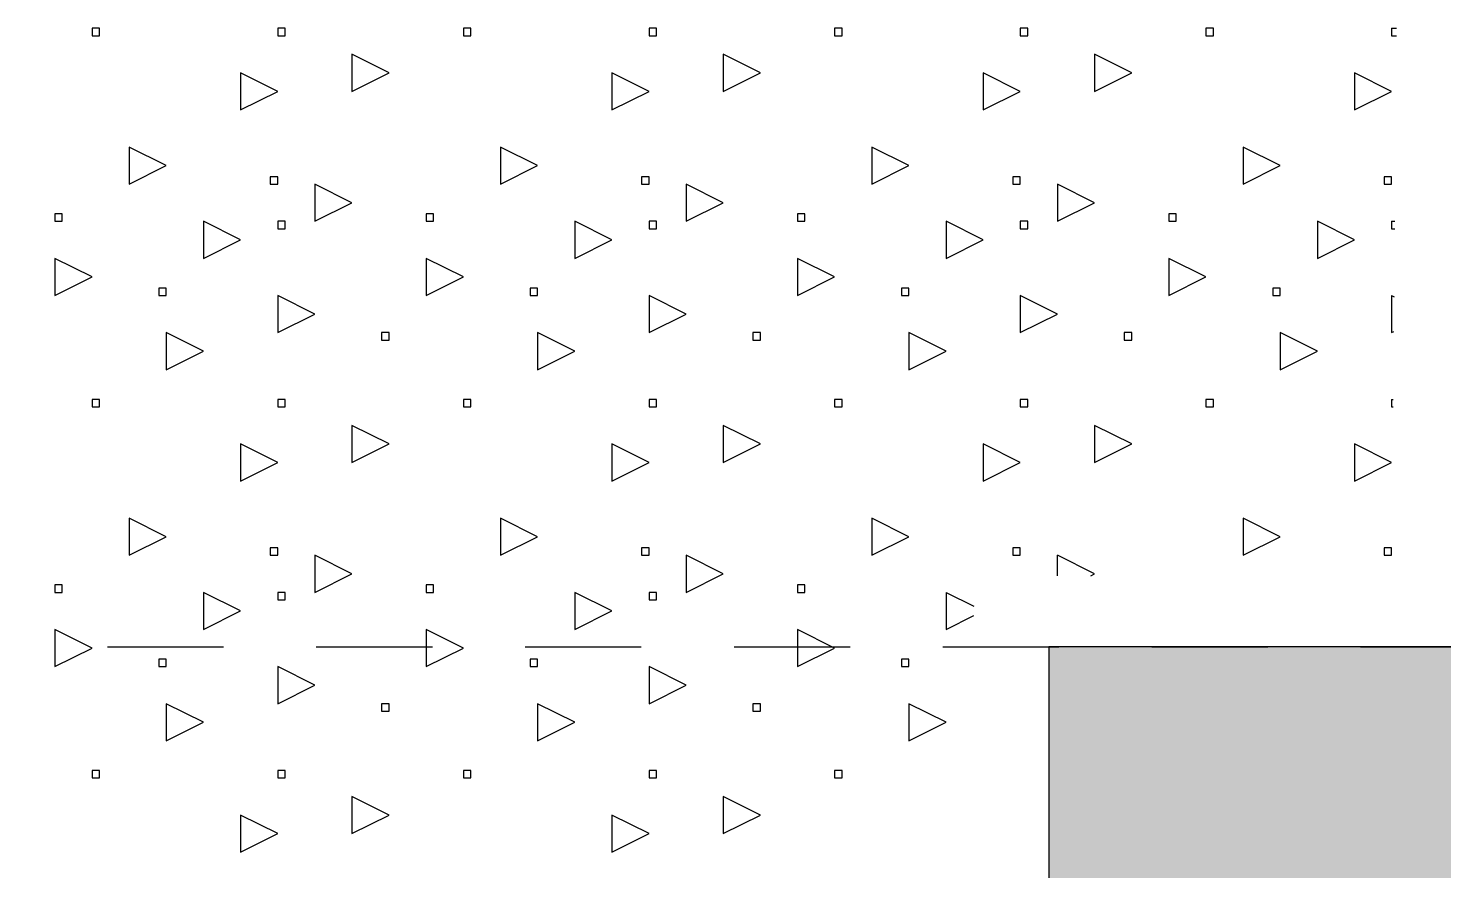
# Model space of a CAD drawing. Header units: metres. Extents: x -220 to 294, y -29 to 18.
# Drawn here: x -6.782 to -5.258, y -8.041 to -7.133 of the extents above; entities that cross this region are included whole.
import ezdxf

# ---------------------------------------------------------------- set-up
doc = ezdxf.new("R2010")
doc.units = ezdxf.units.M
doc.header["$MEASUREMENT"] = 0
doc.linetypes.add('DASHED4', pattern=[0.1875, 0.125, -0.0625])
for name, color, linetype in [('Cizgi', 7, 'Continuous'), ('Rota', 7, 'Continuous'), ('Tarama', 7, 'Continuous')]:
    doc.layers.add(name, color=color, linetype=linetype)

msp = doc.modelspace()

# ---------------------------------------------------------------- hatches: boundary and pattern name
at = {"layer": 'Tarama', "linetype": 'Continuous', "lineweight": -3}
h = msp.add_hatch(dxfattribs=at)
h.set_pattern_fill('ANSI33', color=58, scale=0.4, style=0)
h.paths.add_polyline_path([(-5.683, -7.8), (-5.683, -8.5), (1.867, -8.5), (1.867, -10), (4.567, -10), (4.567, -8.5), (8.9658, -8.5), (8.9658, -8.2), (13.217, -8.2), (13.4194, -8.2), (13.4194, -7.8), (4.297, -7.8), (4.317, -9.3), (2.117, -9.3), (2.117, -7.8)])

# ---------------------------------------------------------------- linework, layer by layer
at = {"layer": 'Cizgi', "color": 73, "linetype": 'DASHED4', "lineweight": -3}
msp.add_lwpolyline([(-12.0971, -7.8), (-5.233, -7.8)], dxfattribs=at)
at = {"layer": 'Rota', "color": 7, "linetype": 'Continuous', "lineweight": -3}
for points in [[(-5.183, -7.8), (-5.683, -7.8)], [(-5.683, -7.8), (-5.683, -8.5)]]:
    msp.add_lwpolyline(points, dxfattribs=at)
at = {"layer": 'Tarama', "color": 251, "linetype": 'Continuous', "lineweight": -3}
for points in [[(-6.7057, -7.1334), (-6.7137, -7.1334)], [(-6.7137, -7.1334), (-6.7137, -7.1414)], [(-6.7057, -7.1414), (-6.7057, -7.1334)], [(-6.5057, -7.1334), (-6.5137, -7.1334)], [(-6.5137, -7.1334), (-6.5137, -7.1414)], [(-6.5057, -7.1414), (-6.5057, -7.1334)], [(-6.3057, -7.1334), (-6.3137, -7.1334)], [(-6.3137, -7.1334), (-6.3137, -7.1414)], [(-6.3057, -7.1414), (-6.3057, -7.1334)], [(-6.1057, -7.1334), (-6.1137, -7.1334)], [(-6.1137, -7.1334), (-6.1137, -7.1414)], [(-6.1057, -7.1414), (-6.1057, -7.1334)], [(-5.9057, -7.1334), (-5.9137, -7.1334)], [(-5.9137, -7.1334), (-5.9137, -7.1414)], [(-5.9057, -7.1414), (-5.9057, -7.1334)], [(-5.7057, -7.1334), (-5.7137, -7.1334)], [(-5.7137, -7.1334), (-5.7137, -7.1414)], [(-5.7057, -7.1414), (-5.7057, -7.1334)], [(-5.5057, -7.1334), (-5.5137, -7.1334)], [(-5.5137, -7.1334), (-5.5137, -7.1414)], [(-5.5057, -7.1414), (-5.5057, -7.1334)], [(-5.3137, -7.1334), (-5.3084, -7.1334)], [(-5.3137, -7.1334), (-5.3137, -7.1414)], [(-6.7137, -7.1414), (-6.7057, -7.1414)], [(-6.5137, -7.1414), (-6.5057, -7.1414)], [(-6.3137, -7.1414), (-6.3057, -7.1414)], [(-6.1137, -7.1414), (-6.1057, -7.1414)], [(-5.9137, -7.1414), (-5.9057, -7.1414)], [(-5.7137, -7.1414), (-5.7057, -7.1414)], [(-5.5137, -7.1414), (-5.5057, -7.1414)], [(-5.3137, -7.1414), (-5.3084, -7.1414)], [(-6.3937, -7.1814), (-6.4337, -7.1614)], [(-6.4337, -7.1614), (-6.4337, -7.2014)], [(-5.9937, -7.1814), (-6.0337, -7.1614)], [(-6.0337, -7.1614), (-6.0337, -7.2014)], [(-5.5937, -7.1814), (-5.6337, -7.1614)], [(-5.6337, -7.1614), (-5.6337, -7.2014)], [(-6.5137, -7.2014), (-6.5537, -7.1814)], [(-6.5537, -7.1814), (-6.5537, -7.2214)], [(-6.4337, -7.2014), (-6.3937, -7.1814)], [(-6.1137, -7.2014), (-6.1537, -7.1814)], [(-6.1537, -7.1814), (-6.1537, -7.2214)], [(-6.0337, -7.2014), (-5.9937, -7.1814)], [(-5.7137, -7.2014), (-5.7537, -7.1814)], [(-5.7537, -7.1814), (-5.7537, -7.2214)], [(-5.6337, -7.2014), (-5.5937, -7.1814)], [(-5.3137, -7.2014), (-5.3537, -7.1814)], [(-5.3537, -7.1814), (-5.3537, -7.2214)], [(-6.5537, -7.2214), (-6.5137, -7.2014)], [(-6.1537, -7.2214), (-6.1137, -7.2014)], [(-5.7537, -7.2214), (-5.7137, -7.2014)], [(-5.3537, -7.2214), (-5.3137, -7.2014)], [(-6.6337, -7.2814), (-6.6737, -7.2614)], [(-6.6737, -7.2614), (-6.6737, -7.3014)], [(-6.2337, -7.2814), (-6.2737, -7.2614)], [(-6.2737, -7.2614), (-6.2737, -7.3014)], [(-5.8337, -7.2814), (-5.8737, -7.2614)], [(-5.8737, -7.2614), (-5.8737, -7.3014)], [(-5.4337, -7.2814), (-5.4737, -7.2614)], [(-5.4737, -7.2614), (-5.4737, -7.3014)], [(-6.6737, -7.3014), (-6.6337, -7.2814)], [(-6.2737, -7.3014), (-6.2337, -7.2814)], [(-5.8737, -7.3014), (-5.8337, -7.2814)], [(-5.4737, -7.3014), (-5.4337, -7.2814)], [(-6.5137, -7.2934), (-6.5217, -7.2934)], [(-6.5217, -7.2934), (-6.5217, -7.3014)], [(-6.5217, -7.3014), (-6.5137, -7.3014)], [(-6.5137, -7.3014), (-6.5137, -7.2934)], [(-6.4337, -7.3214), (-6.4737, -7.3014)], [(-6.4737, -7.3014), (-6.4737, -7.3414)], [(-6.1137, -7.2934), (-6.1217, -7.2934)], [(-6.1217, -7.2934), (-6.1217, -7.3014)], [(-6.1217, -7.3014), (-6.1137, -7.3014)], [(-6.1137, -7.3014), (-6.1137, -7.2934)], [(-6.0337, -7.3214), (-6.0737, -7.3014)], [(-6.0737, -7.3014), (-6.0737, -7.3414)], [(-5.7137, -7.2934), (-5.7217, -7.2934)], [(-5.7217, -7.2934), (-5.7217, -7.3014)], [(-5.7217, -7.3014), (-5.7137, -7.3014)], [(-5.7137, -7.3014), (-5.7137, -7.2934)], [(-5.6337, -7.3214), (-5.6737, -7.3014)], [(-5.6737, -7.3014), (-5.6737, -7.3414)], [(-5.3137, -7.2934), (-5.3217, -7.2934)], [(-5.3217, -7.2934), (-5.3217, -7.3014)], [(-5.3217, -7.3014), (-5.3137, -7.3014)], [(-5.3137, -7.3014), (-5.3137, -7.2934)], [(-6.7457, -7.3334), (-6.7537, -7.3334)], [(-6.7537, -7.3334), (-6.7537, -7.3414)], [(-6.7457, -7.3414), (-6.7457, -7.3334)], [(-6.4737, -7.3414), (-6.4337, -7.3214)], [(-6.3457, -7.3334), (-6.3537, -7.3334)], [(-6.3537, -7.3334), (-6.3537, -7.3414)], [(-6.3457, -7.3414), (-6.3457, -7.3334)], [(-6.0737, -7.3414), (-6.0337, -7.3214)], [(-5.9457, -7.3334), (-5.9537, -7.3334)], [(-5.9537, -7.3334), (-5.9537, -7.3414)], [(-5.9457, -7.3414), (-5.9457, -7.3334)], [(-5.6737, -7.3414), (-5.6337, -7.3214)], [(-5.5457, -7.3334), (-5.5537, -7.3334)], [(-5.5537, -7.3334), (-5.5537, -7.3414)], [(-5.5457, -7.3414), (-5.5457, -7.3334)], [(-6.7537, -7.3414), (-6.7457, -7.3414)], [(-6.5537, -7.3614), (-6.5937, -7.3414)], [(-6.5937, -7.3414), (-6.5937, -7.3814)], [(-6.5057, -7.3414), (-6.5137, -7.3414)], [(-6.5137, -7.3414), (-6.5137, -7.3494)], [(-6.5057, -7.3494), (-6.5057, -7.3414)], [(-6.3537, -7.3414), (-6.3457, -7.3414)], [(-6.1537, -7.3614), (-6.1937, -7.3414)], [(-6.1937, -7.3414), (-6.1937, -7.3814)], [(-6.1057, -7.3414), (-6.1137, -7.3414)], [(-6.1137, -7.3414), (-6.1137, -7.3494)], [(-6.1057, -7.3494), (-6.1057, -7.3414)], [(-5.9537, -7.3414), (-5.9457, -7.3414)], [(-5.7537, -7.3614), (-5.7937, -7.3414)], [(-5.7937, -7.3414), (-5.7937, -7.3814)], [(-5.7057, -7.3414), (-5.7137, -7.3414)], [(-5.7137, -7.3414), (-5.7137, -7.3494)], [(-5.7057, -7.3494), (-5.7057, -7.3414)], [(-5.5537, -7.3414), (-5.5457, -7.3414)], [(-5.3537, -7.3614), (-5.3937, -7.3414)], [(-5.3937, -7.3414), (-5.3937, -7.3814)], [(-5.3137, -7.3414), (-5.3103, -7.3414)], [(-5.3137, -7.3414), (-5.3137, -7.3494)], [(-6.5937, -7.3814), (-6.5537, -7.3614)], [(-6.5137, -7.3494), (-6.5057, -7.3494)], [(-6.1937, -7.3814), (-6.1537, -7.3614)], [(-6.1137, -7.3494), (-6.1057, -7.3494)], [(-5.7937, -7.3814), (-5.7537, -7.3614)], [(-5.7137, -7.3494), (-5.7057, -7.3494)], [(-5.3937, -7.3814), (-5.3537, -7.3614)], [(-5.3137, -7.3494), (-5.3103, -7.3494)], [(-6.7137, -7.4014), (-6.7537, -7.3814)], [(-6.7537, -7.3814), (-6.7537, -7.4214)], [(-6.3137, -7.4014), (-6.3537, -7.3814)], [(-6.3537, -7.3814), (-6.3537, -7.4214)], [(-5.9137, -7.4014), (-5.9537, -7.3814)], [(-5.9537, -7.3814), (-5.9537, -7.4214)], [(-5.5137, -7.4014), (-5.5537, -7.3814)], [(-5.5537, -7.3814), (-5.5537, -7.4214)], [(-6.7537, -7.4214), (-6.7137, -7.4014)], [(-6.3537, -7.4214), (-6.3137, -7.4014)], [(-5.9537, -7.4214), (-5.9137, -7.4014)], [(-5.5537, -7.4214), (-5.5137, -7.4014)], [(-6.6337, -7.4134), (-6.6417, -7.4134)], [(-6.6417, -7.4134), (-6.6417, -7.4214)], [(-6.6417, -7.4214), (-6.6337, -7.4214)], [(-6.6337, -7.4214), (-6.6337, -7.4134)], [(-6.4737, -7.4414), (-6.5137, -7.4214)], [(-6.5137, -7.4214), (-6.5137, -7.4614)], [(-6.2337, -7.4134), (-6.2417, -7.4134)], [(-6.2417, -7.4134), (-6.2417, -7.4214)], [(-6.2417, -7.4214), (-6.2337, -7.4214)], [(-6.2337, -7.4214), (-6.2337, -7.4134)], [(-6.0737, -7.4414), (-6.1137, -7.4214)], [(-6.1137, -7.4214), (-6.1137, -7.4614)], [(-5.8337, -7.4134), (-5.8417, -7.4134)], [(-5.8417, -7.4134), (-5.8417, -7.4214)], [(-5.8417, -7.4214), (-5.8337, -7.4214)], [(-5.8337, -7.4214), (-5.8337, -7.4134)], [(-5.6737, -7.4414), (-5.7137, -7.4214)], [(-5.7137, -7.4214), (-5.7137, -7.4614)], [(-5.4337, -7.4134), (-5.4417, -7.4134)], [(-5.4417, -7.4134), (-5.4417, -7.4214)], [(-5.4417, -7.4214), (-5.4337, -7.4214)], [(-5.4337, -7.4214), (-5.4337, -7.4134)], [(-5.3137, -7.4214), (-5.311, -7.4228)], [(-5.3137, -7.4214), (-5.3137, -7.4614)], [(-6.5137, -7.4614), (-6.4737, -7.4414)], [(-6.1137, -7.4614), (-6.0737, -7.4414)], [(-5.7137, -7.4614), (-5.6737, -7.4414)], [(-6.5937, -7.4814), (-6.6337, -7.4614)], [(-6.6337, -7.4614), (-6.6337, -7.5014)], [(-6.3937, -7.4614), (-6.4017, -7.4614)], [(-6.4017, -7.4614), (-6.4017, -7.4694)], [(-6.4017, -7.4694), (-6.3937, -7.4694)], [(-6.3937, -7.4694), (-6.3937, -7.4614)], [(-6.1937, -7.4814), (-6.2337, -7.4614)], [(-6.2337, -7.4614), (-6.2337, -7.5014)], [(-5.9937, -7.4614), (-6.0017, -7.4614)], [(-6.0017, -7.4614), (-6.0017, -7.4694)], [(-6.0017, -7.4694), (-5.9937, -7.4694)], [(-5.9937, -7.4694), (-5.9937, -7.4614)], [(-5.7937, -7.4814), (-5.8337, -7.4614)], [(-5.8337, -7.4614), (-5.8337, -7.5014)], [(-5.5937, -7.4614), (-5.6017, -7.4614)], [(-5.6017, -7.4614), (-5.6017, -7.4694)], [(-5.6017, -7.4694), (-5.5937, -7.4694)], [(-5.5937, -7.4694), (-5.5937, -7.4614)], [(-5.3937, -7.4814), (-5.4337, -7.4614)], [(-5.4337, -7.4614), (-5.4337, -7.5014)], [(-5.3137, -7.4614), (-5.3113, -7.4602)], [(-6.6337, -7.5014), (-6.5937, -7.4814)], [(-6.2337, -7.5014), (-6.1937, -7.4814)], [(-5.8337, -7.5014), (-5.7937, -7.4814)], [(-5.4337, -7.5014), (-5.3937, -7.4814)], [(-6.7057, -7.5334), (-6.7137, -7.5334)], [(-6.7137, -7.5334), (-6.7137, -7.5414)], [(-6.7137, -7.5414), (-6.7057, -7.5414)], [(-6.7057, -7.5414), (-6.7057, -7.5334)], [(-6.5057, -7.5334), (-6.5137, -7.5334)], [(-6.5137, -7.5334), (-6.5137, -7.5414)], [(-6.5137, -7.5414), (-6.5057, -7.5414)], [(-6.5057, -7.5414), (-6.5057, -7.5334)], [(-6.3057, -7.5334), (-6.3137, -7.5334)], [(-6.3137, -7.5334), (-6.3137, -7.5414)], [(-6.3137, -7.5414), (-6.3057, -7.5414)], [(-6.3057, -7.5414), (-6.3057, -7.5334)], [(-6.1057, -7.5334), (-6.1137, -7.5334)], [(-6.1137, -7.5334), (-6.1137, -7.5414)], [(-6.1137, -7.5414), (-6.1057, -7.5414)], [(-6.1057, -7.5414), (-6.1057, -7.5334)], [(-5.9057, -7.5334), (-5.9137, -7.5334)], [(-5.9137, -7.5334), (-5.9137, -7.5414)], [(-5.9137, -7.5414), (-5.9057, -7.5414)], [(-5.9057, -7.5414), (-5.9057, -7.5334)], [(-5.7057, -7.5334), (-5.7137, -7.5334)], [(-5.7137, -7.5334), (-5.7137, -7.5414)], [(-5.7137, -7.5414), (-5.7057, -7.5414)], [(-5.7057, -7.5414), (-5.7057, -7.5334)], [(-5.5057, -7.5334), (-5.5137, -7.5334)], [(-5.5137, -7.5334), (-5.5137, -7.5414)], [(-5.5137, -7.5414), (-5.5057, -7.5414)], [(-5.5057, -7.5414), (-5.5057, -7.5334)], [(-5.3137, -7.5334), (-5.312, -7.5334)], [(-5.3137, -7.5334), (-5.3137, -7.5414)], [(-5.3137, -7.5414), (-5.3121, -7.5414)], [(-6.3937, -7.5814), (-6.4337, -7.5614)], [(-6.4337, -7.5614), (-6.4337, -7.6014)], [(-5.9937, -7.5814), (-6.0337, -7.5614)], [(-6.0337, -7.5614), (-6.0337, -7.6014)], [(-5.5937, -7.5814), (-5.6337, -7.5614)], [(-5.6337, -7.5614), (-5.6337, -7.6014)], [(-6.5137, -7.6014), (-6.5537, -7.5814)], [(-6.5537, -7.5814), (-6.5537, -7.6214)], [(-6.4337, -7.6014), (-6.3937, -7.5814)], [(-6.1137, -7.6014), (-6.1537, -7.5814)], [(-6.1537, -7.5814), (-6.1537, -7.6214)], [(-6.0337, -7.6014), (-5.9937, -7.5814)], [(-5.7137, -7.6014), (-5.7537, -7.5814)], [(-5.7537, -7.5814), (-5.7537, -7.6214)], [(-5.6337, -7.6014), (-5.5937, -7.5814)], [(-5.3137, -7.6014), (-5.3537, -7.5814)], [(-5.3537, -7.5814), (-5.3537, -7.6214)], [(-6.5537, -7.6214), (-6.5137, -7.6014)], [(-6.1537, -7.6214), (-6.1137, -7.6014)], [(-5.7537, -7.6214), (-5.7137, -7.6014)], [(-5.3537, -7.6214), (-5.3137, -7.6014)], [(-6.6337, -7.6814), (-6.6737, -7.6614)], [(-6.6737, -7.6614), (-6.6737, -7.7014)], [(-6.2337, -7.6814), (-6.2737, -7.6614)], [(-6.2737, -7.6614), (-6.2737, -7.7014)], [(-5.8337, -7.6814), (-5.8737, -7.6614)], [(-5.8737, -7.6614), (-5.8737, -7.7014)], [(-5.4337, -7.6814), (-5.4737, -7.6614)], [(-5.4737, -7.6614), (-5.4737, -7.7014)], [(-6.6737, -7.7014), (-6.6337, -7.6814)], [(-6.2737, -7.7014), (-6.2337, -7.6814)], [(-5.8737, -7.7014), (-5.8337, -7.6814)], [(-5.4737, -7.7014), (-5.4337, -7.6814)], [(-6.5137, -7.6934), (-6.5217, -7.6934)], [(-6.5217, -7.6934), (-6.5217, -7.7014)], [(-6.5137, -7.7014), (-6.5137, -7.6934)], [(-6.1137, -7.6934), (-6.1217, -7.6934)], [(-6.1217, -7.6934), (-6.1217, -7.7014)], [(-6.1137, -7.7014), (-6.1137, -7.6934)], [(-5.7137, -7.6934), (-5.7217, -7.6934)], [(-5.7217, -7.6934), (-5.7217, -7.7014)], [(-5.7137, -7.7014), (-5.7137, -7.6934)], [(-5.3137, -7.6934), (-5.3217, -7.6934)], [(-5.3217, -7.6934), (-5.3217, -7.7014)], [(-5.3137, -7.7014), (-5.3137, -7.6934)], [(-6.5217, -7.7014), (-6.5137, -7.7014)], [(-6.4337, -7.7214), (-6.4737, -7.7014)], [(-6.4737, -7.7014), (-6.4737, -7.7414)], [(-6.1217, -7.7014), (-6.1137, -7.7014)], [(-6.0337, -7.7214), (-6.0737, -7.7014)], [(-6.0737, -7.7014), (-6.0737, -7.7414)], [(-5.7217, -7.7014), (-5.7137, -7.7014)], [(-5.6337, -7.7214), (-5.6737, -7.7014)], [(-5.6737, -7.7234), (-5.6737, -7.7014)], [(-5.3217, -7.7014), (-5.3137, -7.7014)], [(-6.4737, -7.7414), (-6.4337, -7.7214)], [(-6.0737, -7.7414), (-6.0337, -7.7214)], [(-5.6378, -7.7234), (-5.6337, -7.7214)], [(-6.7457, -7.7334), (-6.7537, -7.7334)], [(-6.7537, -7.7334), (-6.7537, -7.7414)], [(-6.7537, -7.7414), (-6.7457, -7.7414)], [(-6.7457, -7.7414), (-6.7457, -7.7334)], [(-6.5537, -7.7614), (-6.5937, -7.7414)], [(-6.5937, -7.7414), (-6.5937, -7.7814)], [(-6.5057, -7.7414), (-6.5137, -7.7414)], [(-6.5137, -7.7414), (-6.5137, -7.7494)], [(-6.5057, -7.7494), (-6.5057, -7.7414)], [(-6.3457, -7.7334), (-6.3537, -7.7334)], [(-6.3537, -7.7334), (-6.3537, -7.7414)], [(-6.3537, -7.7414), (-6.3457, -7.7414)], [(-6.3457, -7.7414), (-6.3457, -7.7334)], [(-6.1537, -7.7614), (-6.1937, -7.7414)], [(-6.1937, -7.7414), (-6.1937, -7.7814)], [(-6.1057, -7.7414), (-6.1137, -7.7414)], [(-6.1137, -7.7414), (-6.1137, -7.7494)], [(-6.1057, -7.7494), (-6.1057, -7.7414)], [(-5.9457, -7.7334), (-5.9537, -7.7334)], [(-5.9537, -7.7334), (-5.9537, -7.7414)], [(-5.9537, -7.7414), (-5.9457, -7.7414)], [(-5.9457, -7.7414), (-5.9457, -7.7334)], [(-5.7937, -7.7414), (-5.7637, -7.7564)], [(-5.7937, -7.7414), (-5.7937, -7.7814)], [(-6.5137, -7.7494), (-6.5057, -7.7494)], [(-6.1137, -7.7494), (-6.1057, -7.7494)], [(-6.5937, -7.7814), (-6.5537, -7.7614)], [(-6.1937, -7.7814), (-6.1537, -7.7614)], [(-5.7937, -7.7814), (-5.7637, -7.7664)], [(-6.7137, -7.8014), (-6.7537, -7.7814)], [(-6.7537, -7.7814), (-6.7537, -7.8214)], [(-6.3137, -7.8014), (-6.3537, -7.7814)], [(-6.3537, -7.7814), (-6.3537, -7.8214)], [(-5.9137, -7.8014), (-5.9537, -7.7814)], [(-5.9537, -7.7814), (-5.9537, -7.8214)], [(-6.7537, -7.8214), (-6.7137, -7.8014)], [(-6.3537, -7.8214), (-6.3137, -7.8014)], [(-5.9537, -7.8214), (-5.9137, -7.8014)], [(-6.6337, -7.8134), (-6.6417, -7.8134)], [(-6.6417, -7.8134), (-6.6417, -7.8214)], [(-6.6417, -7.8214), (-6.6337, -7.8214)], [(-6.6337, -7.8214), (-6.6337, -7.8134)], [(-6.4737, -7.8414), (-6.5137, -7.8214)], [(-6.5137, -7.8214), (-6.5137, -7.8614)], [(-6.2337, -7.8134), (-6.2417, -7.8134)], [(-6.2417, -7.8134), (-6.2417, -7.8214)], [(-6.2417, -7.8214), (-6.2337, -7.8214)], [(-6.2337, -7.8214), (-6.2337, -7.8134)], [(-6.0737, -7.8414), (-6.1137, -7.8214)], [(-6.1137, -7.8214), (-6.1137, -7.8614)], [(-5.8337, -7.8134), (-5.8417, -7.8134)], [(-5.8417, -7.8134), (-5.8417, -7.8214)], [(-5.8417, -7.8214), (-5.8337, -7.8214)], [(-5.8337, -7.8214), (-5.8337, -7.8134)], [(-6.5137, -7.8614), (-6.4737, -7.8414)], [(-6.1137, -7.8614), (-6.0737, -7.8414)], [(-6.5937, -7.8814), (-6.6337, -7.8614)], [(-6.6337, -7.8614), (-6.6337, -7.9014)], [(-6.3937, -7.8614), (-6.4017, -7.8614)], [(-6.4017, -7.8614), (-6.4017, -7.8694)], [(-6.3937, -7.8694), (-6.3937, -7.8614)], [(-6.1937, -7.8814), (-6.2337, -7.8614)], [(-6.2337, -7.8614), (-6.2337, -7.9014)], [(-5.9937, -7.8614), (-6.0017, -7.8614)], [(-6.0017, -7.8614), (-6.0017, -7.8694)], [(-5.9937, -7.8694), (-5.9937, -7.8614)], [(-5.7937, -7.8814), (-5.8337, -7.8614)], [(-5.8337, -7.8614), (-5.8337, -7.9014)], [(-6.6337, -7.9014), (-6.5937, -7.8814)], [(-6.4017, -7.8694), (-6.3937, -7.8694)], [(-6.2337, -7.9014), (-6.1937, -7.8814)], [(-6.0017, -7.8694), (-5.9937, -7.8694)], [(-5.8337, -7.9014), (-5.7937, -7.8814)], [(-6.7057, -7.9334), (-6.7137, -7.9334)], [(-6.7137, -7.9334), (-6.7137, -7.9414)], [(-6.7137, -7.9414), (-6.7057, -7.9414)], [(-6.7057, -7.9414), (-6.7057, -7.9334)], [(-6.5057, -7.9334), (-6.5137, -7.9334)], [(-6.5137, -7.9334), (-6.5137, -7.9414)], [(-6.5137, -7.9414), (-6.5057, -7.9414)], [(-6.5057, -7.9414), (-6.5057, -7.9334)], [(-6.3057, -7.9334), (-6.3137, -7.9334)], [(-6.3137, -7.9334), (-6.3137, -7.9414)], [(-6.3137, -7.9414), (-6.3057, -7.9414)], [(-6.3057, -7.9414), (-6.3057, -7.9334)], [(-6.1057, -7.9334), (-6.1137, -7.9334)], [(-6.1137, -7.9334), (-6.1137, -7.9414)], [(-6.1137, -7.9414), (-6.1057, -7.9414)], [(-6.1057, -7.9414), (-6.1057, -7.9334)], [(-5.9057, -7.9334), (-5.9137, -7.9334)], [(-5.9137, -7.9334), (-5.9137, -7.9414)], [(-5.9137, -7.9414), (-5.9057, -7.9414)], [(-5.9057, -7.9414), (-5.9057, -7.9334)], [(-6.3937, -7.9814), (-6.4337, -7.9614)], [(-6.4337, -7.9614), (-6.4337, -8.0014)], [(-5.9937, -7.9814), (-6.0337, -7.9614)], [(-6.0337, -7.9614), (-6.0337, -8.0014)], [(-6.5137, -8.0014), (-6.5537, -7.9814)], [(-6.5537, -7.9814), (-6.5537, -8.0214)], [(-6.4337, -8.0014), (-6.3937, -7.9814)], [(-6.1137, -8.0014), (-6.1537, -7.9814)], [(-6.1537, -7.9814), (-6.1537, -8.0214)], [(-6.0337, -8.0014), (-5.9937, -7.9814)], [(-6.5537, -8.0214), (-6.5137, -8.0014)], [(-6.1537, -8.0214), (-6.1137, -8.0014)]]:
    msp.add_lwpolyline(points, dxfattribs=at)

doc.saveas('drawing.dxf')
